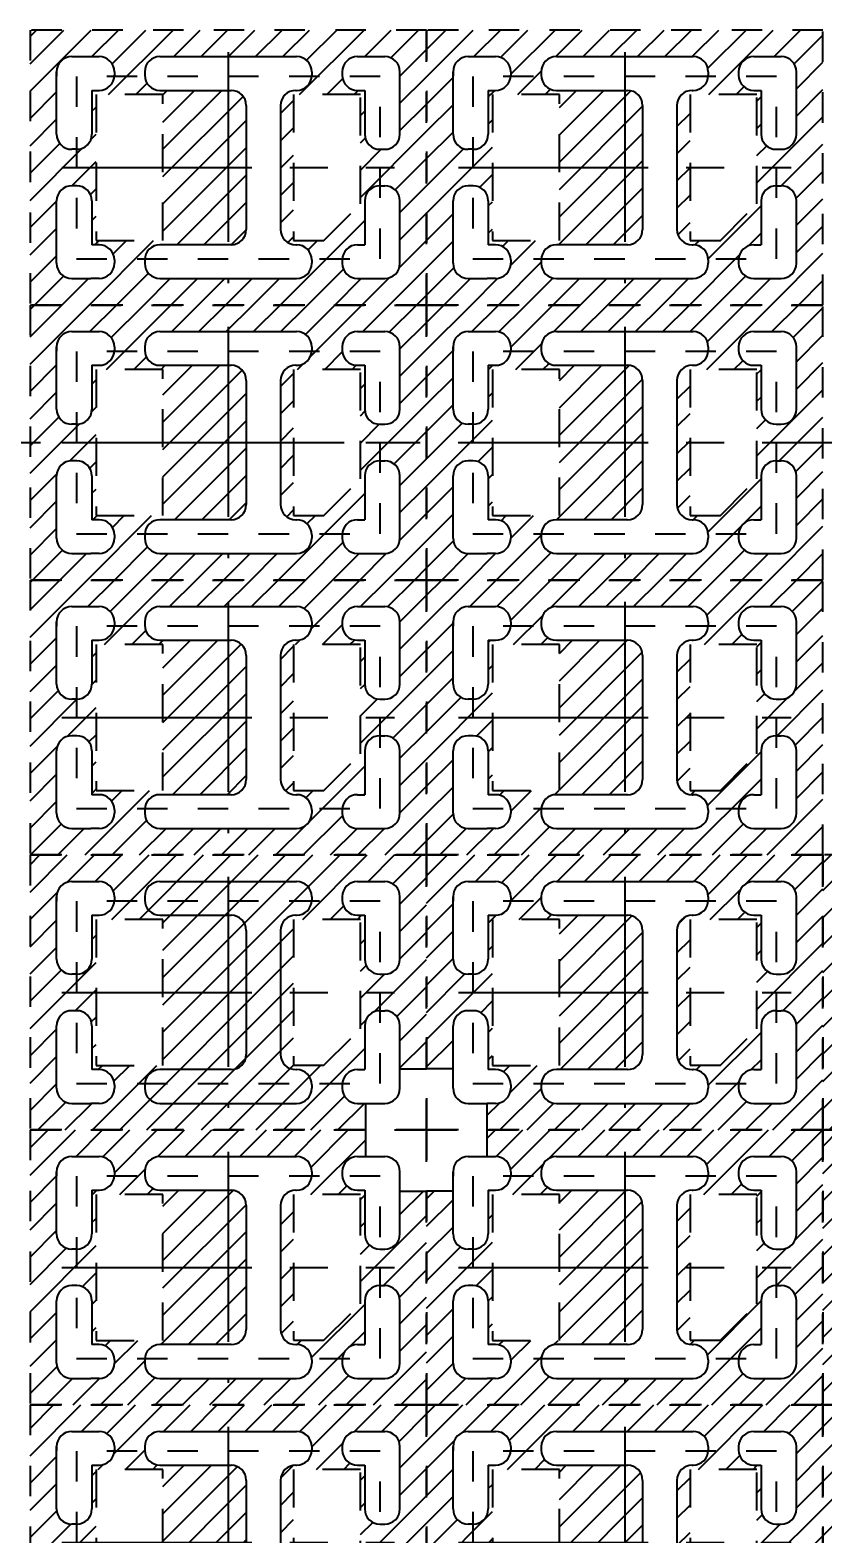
# Model space of a CAD drawing. Extents: x -1398 to -1114, y 27 to 158.
# Drawn here: x -1347.191 to -1344.581, y 94.66 to 99.609 of the extents above; entities that cross this region are included whole.
import ezdxf

# ---------------------------------------------------------------- set-up
doc = ezdxf.new("R2010")
doc.units = 0
doc.header["$LTSCALE"] = 0.5
for name, pattern in [('CENTER', [2, 1.25, -0.25, 0.25, -0.25]), ('HIDDEN', [0.375, 0.25, -0.125]), ('HIDDEN2', [0.1875, 0.125, -0.0625])]:
    doc.linetypes.add(name, pattern=pattern)
for name, color, linetype in [('B', 5, 'Continuous'), ('C', 1, 'CENTER'), ('DIM', 7, 'Continuous'), ('H', 4, 'HIDDEN'), ('hatch', 7, 'CENTER'), ('HATCH O-L', 7, 'HIDDEN2'), ('PACKAGE OL', 51, 'HIDDEN2'), ('圖', 7, 'Continuous')]:
    doc.layers.add(name, color=color, linetype=linetype)
doc.styles.get("Standard").update_dxf_attribs({"font": 'ROMANS.SHX'})
doc.dimstyles.new('DIM 1', dxfattribs={"dimtxt": 1.5, "dimasz": 1.5, "dimexe": 1.5, "dimexo": 1.5, "dimgap": 1.5, "dimtad": 0, "dimtih": 1, "dimtoh": 1, "dimdec": 4, "dimzin": 1, "dimdsep": 46, "dimtxsty": 'STANDARD', "dimcen": 1.5, "dimclrd": 256, "dimclre": 256, "dimclrt": 256, "dimadec": 0, "dimazin": 2, "dimtfac": 1, "dimtdec": 4, "dimtmove": 0, "dimatfit": 3, "dimfxl": 1, "dimarcsym": 0})

# ---------------------------------------------------------------- blocks, each defined once
blk = doc.blocks.new('*D8')
at = {"layer": 'Defpoints', "color": 0, "transparency": 16777216}
for p in [(51.7576, -773.8965), (9.0156, -811.3965), (22.5572, -811.3965)]:
    blk.add_point(p, dxfattribs=at)
at = {"layer": 'DIM', "lineweight": -2, "transparency": 16777216}
blk.add_line((21.0572, -811.3965), (9.0156, -811.3965), dxfattribs=at)
at = {"layer": 'DIM', "color": 0, "transparency": 16777216, "insert": (3.8013, -811.3965), "char_height": 1.5, "attachment_point": 5}
blk.add_mtext('37.500', dxfattribs=at)
blk = doc.blocks.new('*D13')
at = {"layer": 'Defpoints', "color": 0, "transparency": 16777216}
for p in [(51.7576, -773.8965), (8.8377, -818.8965), (17.8826, -818.8965)]:
    blk.add_point(p, dxfattribs=at)
at = {"layer": 'DIM', "lineweight": -2, "transparency": 16777216}
blk.add_line((16.3826, -818.8965), (8.8377, -818.8965), dxfattribs=at)
at = {"layer": 'DIM', "color": 0, "transparency": 16777216, "insert": (3.6234, -818.8965), "char_height": 1.5, "attachment_point": 5}
blk.add_mtext('45.000', dxfattribs=at)
blk = doc.blocks.new('*D14')
at = {"layer": 'Defpoints', "color": 0, "transparency": 16777216}
for p in [(51.7576, -773.8965), (9.1151, -825.1465), (17.8826, -825.1465)]:
    blk.add_point(p, dxfattribs=at)
at = {"layer": 'DIM', "lineweight": -2, "transparency": 16777216}
blk.add_line((16.3826, -825.1465), (9.1151, -825.1465), dxfattribs=at)
at = {"layer": 'DIM', "color": 0, "transparency": 16777216, "insert": (3.9008, -825.1465), "char_height": 1.5, "attachment_point": 5}
blk.add_mtext('51.250', dxfattribs=at)
blk = doc.blocks.new('*D15')
at = {"layer": 'Defpoints', "color": 0, "transparency": 16777216}
for p in [(51.7576, -773.8965), (8.9201, -841.1465), (17.8826, -841.1465)]:
    blk.add_point(p, dxfattribs=at)
at = {"layer": 'DIM', "lineweight": -2, "transparency": 16777216}
blk.add_line((16.3826, -841.1465), (8.9201, -841.1465), dxfattribs=at)
at = {"layer": 'DIM', "color": 0, "transparency": 16777216, "insert": (3.7416, -841.1465), "char_height": 1.5, "attachment_point": 5}
blk.add_mtext('67.250', dxfattribs=at)
blk = doc.blocks.new('*D16')
at = {"layer": 'Defpoints', "color": 0, "transparency": 16777216}
for p in [(51.7576, -773.8965), (9.1656, -848.8965), (50.7576, -848.8965)]:
    blk.add_point(p, dxfattribs=at)
at = {"layer": 'DIM', "lineweight": -2, "transparency": 16777216}
blk.add_line((49.2576, -848.8965), (9.1656, -848.8965), dxfattribs=at)
at = {"layer": 'DIM', "color": 0, "transparency": 16777216, "insert": (3.9513, -848.8965), "char_height": 1.5, "attachment_point": 5}
blk.add_mtext('75.000', dxfattribs=at)
blk = doc.blocks.new('*D30')
at = {"layer": 'Defpoints', "color": 0, "transparency": 16777216}
for p in [(51.7576, -773.8965), (18.7716, -850.3965), (8.9155, -851.7467)]:
    blk.add_point(p, dxfattribs=at)
at = {"layer": 'DIM', "lineweight": -2, "transparency": 16777216}
for p, q in [((14.9155, -850.3965), (11.9155, -851.7467)), ((17.2716, -850.3965), (14.9155, -850.3965)), ((11.9155, -851.7467), (8.9155, -851.7467))]:
    blk.add_line(p, q, dxfattribs=at)
at = {"layer": 'DIM', "transparency": 16777216, "insert": (3.7012, -851.7467), "char_height": 1.5, "attachment_point": 5}
blk.add_mtext('76.500', dxfattribs=at)
blk = doc.blocks.new('*D34')
at = {"layer": 'Defpoints', "color": 0, "transparency": 16777216}
for p in [(51.7576, -759.3997), (51.7576, -771.9917), (51.7576, -810.4917)]:
    blk.add_point(p, dxfattribs=at)
at = {"layer": 'DIM', "lineweight": -2, "transparency": 16777216}
blk.add_line((51.7576, -770.4917), (51.7576, -759.3997), dxfattribs=at)
at = {"layer": 'DIM', "transparency": 16777216, "insert": (51.7576, -754.8997), "char_height": 1.5, "attachment_point": 5, "rotation": 90}
blk.add_mtext('0.000', dxfattribs=at)
blk = doc.blocks.new('DFN1006-2L PACKAGE')
at = {"layer": 'hatch'}
h = blk.add_hatch(dxfattribs=at)
h.set_pattern_fill('ANSI31', color=256, scale=0.02)
h.set_pattern_definition([(45, (528.53349, -41.65396), (-0.0449012806, 0.0449012806), [])])
h.paths.add_polyline_path([(1.2048, 0.1016), (-0.1, 0.1016), (-0.1, -0.8032), (1.2048, -0.8032)])
h.paths.add_polyline_path([(0.0374, -0.4108), (0.0534, -0.4108, -0.414214), (0.1034, -0.4608), (0.1034, -0.6048), (0.1274, -0.6048, -0.414214), (0.1774, -0.6548), (0.1774, -0.6658, -0.414214), (0.1274, -0.7158), (0.1, -0.7158), (0.0374, -0.7158, -0.414214), (-0.0126, -0.6658), (-0.0126, -0.4608, -0.414214)], flags=16)
h.paths.add_polyline_path([(-0.0126, -0.2408), (-0.0126, -0.0358, -0.414214), (0.0374, 0.0142), (0.1274, 0.0142, -0.414214), (0.1774, -0.0358), (0.1774, -0.0468, -0.414214), (0.1274, -0.0968), (0.1034, -0.0968), (0.1034, -0.2408, -0.414214), (0.0534, -0.2908), (0.0374, -0.2908, -0.414214)], flags=16)
h.paths.add_polyline_path([(0.1174, -0.1108), (0.3374, -0.1108), (0.3374, -0.5908), (0.1174, -0.5908)], flags=16)
h.paths.add_polyline_path([(0.3274, -0.6048), (0.5614, -0.6048, 0.414214), (0.6114, -0.5548), (0.6114, -0.1468, 0.414214), (0.5614, -0.0968), (0.3274, -0.0968, -0.414214), (0.2774, -0.0468), (0.2774, -0.0358, -0.414214), (0.3274, 0.0142), (0.7774, 0.0142, -0.414214), (0.8274, -0.0358), (0.8274, -0.0468, -0.414214), (0.7774, -0.0968), (0.7744, -0.0968, 0.414214), (0.7244, -0.1468), (0.7244, -0.5548, 0.423299), (0.7759, -0.6048, -0.423025), (0.8274, -0.6548), (0.8274, -0.6658, -0.414214), (0.7774, -0.7158), (0.3274, -0.7158, -0.414214), (0.2774, -0.6658), (0.2774, -0.6548, -0.414214)], flags=16)
h.paths.add_polyline_path([(0.7674, -0.1108), (0.9874, -0.1108), (0.9874, -0.4706), (0.8674, -0.5906), (0.7674, -0.5906)], flags=16)
h.paths.add_polyline_path([(0.9774, -0.6048), (1.0014, -0.6048), (1.0014, -0.4608, -0.414214), (1.0514, -0.4108), (1.0674, -0.4108, -0.414214), (1.1174, -0.4608), (1.1174, -0.6658, -0.414214), (1.0674, -0.7158), (1.0048, -0.7158), (0.9774, -0.7158, -0.414214), (0.9274, -0.6658), (0.9274, -0.6548, -0.414214)], flags=16)
h.paths.add_polyline_path([(0.9274, -0.0468), (0.9274, -0.0358, -0.414214), (0.9774, 0.0142), (1.0674, 0.0142, -0.414214), (1.1174, -0.0358), (1.1174, -0.2408, -0.414214), (1.0674, -0.2908), (1.0514, -0.2908, -0.414214), (1.0014, -0.2408), (1.0014, -0.0968), (0.9774, -0.0968, -0.414214)], flags=16)
at = {"layer": 'B'}
for p, q in [((0.0374, 0.0142), (0.1274, 0.0142)), ((0.3274, 0.0142), (0.7774, 0.0142)), ((0.9774, 0.0142), (1.0674, 0.0142)), ((-0.0126, -0.2408), (-0.0126, -0.0358)), ((-0.0126, -0.0358), (-0.0126, -0.05)), ((0.1774, -0.0358), (0.1774, -0.0468)), ((0.2774, -0.0358), (0.2774, -0.0468)), ((0.8274, -0.0358), (0.8274, -0.0468)), ((0.9274, -0.0358), (0.9274, -0.0468)), ((1.1174, -0.2408), (1.1174, -0.0358)), ((0.1034, -0.0968), (0.1034, -0.2408)), ((0.1034, -0.0968), (0.1274, -0.0968)), ((0.3274, -0.0968), (0.5614, -0.0968)), ((0.7744, -0.0968), (0.7774, -0.0968)), ((0.9774, -0.0968), (1.0014, -0.0968)), ((1.0014, -0.0968), (1.0014, -0.2408)), ((0.6114, -0.1468), (0.6114, -0.5548)), ((0.7244, -0.1468), (0.7244, -0.5548)), ((0.0534, -0.2908), (0.0374, -0.2908)), ((0.0524, -0.2908), (0.0524, -0.2908)), ((1.0514, -0.2908), (1.0674, -0.2908)), ((1.0524, -0.2908), (1.0524, -0.2908)), ((0.0534, -0.4108), (0.0374, -0.4108)), ((0.0524, -0.4108), (0.0524, -0.4108)), ((1.0514, -0.4108), (1.0674, -0.4108)), ((1.0524, -0.4108), (1.0524, -0.4108)), ((-0.0126, -0.6658), (-0.0126, -0.4608)), ((0.1034, -0.4608), (0.1034, -0.6048)), ((1.0014, -0.4608), (1.0014, -0.6048)), ((1.1174, -0.6658), (1.1174, -0.4608)), ((0.1274, -0.6048), (0.1034, -0.6048)), ((0.5614, -0.6048), (0.3274, -0.6048)), ((0.7744, -0.6048), (0.7774, -0.6048)), ((0.9774, -0.6048), (1.0014, -0.6048)), ((0.1774, -0.6548), (0.1774, -0.6658)), ((0.2774, -0.6548), (0.2774, -0.6658)), ((0.8274, -0.6548), (0.8274, -0.6658)), ((0.9274, -0.6548), (0.9274, -0.6658)), ((0.0374, -0.7158), (0.1, -0.7158)), ((0.1274, -0.7158), (0.1, -0.7158)), ((0.3274, -0.7158), (0.7774, -0.7158)), ((0.9774, -0.7158), (1.0048, -0.7158)), ((1.0048, -0.7158), (1.0674, -0.7158))]:
    blk.add_line(p, q, dxfattribs=at)
for centre, start, end in [((0.0374, -0.0358), 90, 180), ((0.1274, -0.0358), 0, 90), ((0.3274, -0.0358), 90, 180), ((0.7774, -0.0358), 0, 90), ((0.9774, -0.0358), 90, 180), ((1.0674, -0.0358), 0, 90), ((0.1274, -0.0468), 270, 0), ((0.3274, -0.0468), 180, 270), ((0.7774, -0.0468), 270, 0), ((0.9774, -0.0468), 180, 270), ((0.5614, -0.1468), 0, 90), ((0.7744, -0.1468), 90, 180), ((0.0374, -0.2408), 180, 270), ((0.0534, -0.2408), 270, 0), ((1.0514, -0.2408), 180, 270), ((1.0674, -0.2408), 270, 0), ((0.0374, -0.4608), 90, 180), ((0.0534, -0.4608), 0, 90), ((1.0514, -0.4608), 90, 180), ((1.0674, -0.4608), 0, 90), ((0.5614, -0.5548), 270, 0), ((0.7744, -0.5548), 180, 270), ((0.1274, -0.6548), 0, 90), ((0.3274, -0.6548), 90, 180), ((0.7774, -0.6548), 0, 90), ((0.9774, -0.6548), 90, 180), ((0.0374, -0.6658), 180, 270), ((0.1274, -0.6658), 270, 0), ((0.3274, -0.6658), 180, 270), ((0.7774, -0.6658), 270, 0), ((0.9774, -0.6658), 180, 270), ((1.0674, -0.6658), 270, 0)]:
    blk.add_arc(centre, 0.05, start, end, dxfattribs=at)
at = {"layer": 'C'}
for p, q in [((0.5524, 0.0294), (0.5524, -0.731)), ((0.0048, -0.3508), (1.1, -0.3508))]:
    blk.add_line(p, q, dxfattribs=at)
at = {"layer": 'H'}
for points in [[(0.3374, -0.5908), (0.3374, -0.1108), (0.1174, -0.1108), (0.1174, -0.5908)], [(0.8674, -0.5906), (0.9874, -0.4706), (0.9874, -0.1108), (0.7674, -0.1108), (0.7674, -0.5906)]]:
    blk.add_lwpolyline(points, close=True, dxfattribs=at)
at = {"layer": 'HATCH O-L'}
blk.add_lwpolyline([(-0.1, 0.1016), (-0.1, -0.8032), (1.2048, -0.8032), (1.2048, 0.1016), (-0.1, 0.1016)], dxfattribs=at)
at = {"layer": 'PACKAGE OL'}
blk.add_lwpolyline([(1.0524, -0.6508), (1.0524, -0.0508), (0.0524, -0.0508), (0.0524, -0.6508)], close=True, dxfattribs=at)
blk = doc.blocks.new('LOWER LEFT CROSS')
at = {"layer": 'hatch'}
h = blk.add_hatch(dxfattribs=at)
h.set_pattern_fill('ANSI31', color=256, scale=0.02)
h.set_pattern_definition([(45, (581.53627, -39.15142), (-0.0449012806, 0.0449012806), [])])
h.paths.add_polyline_path([(-0.215, -0.24), (-0.435, -0.24), (-0.435, 0.24), (-0.215, 0.24)], flags=16)
h.paths.add_polyline_path([(0.215, 0.24), (0.435, 0.24), (0.435, -0.1197), (0.315, -0.2397), (0.215, -0.2397)], flags=16)
h.paths.add_polyline_path([(-0.425, 0.254), (-0.449, 0.254), (-0.449, 0.11, -0.414214), (-0.499, 0.06), (-0.515, 0.06, -0.414214), (-0.565, 0.11), (-0.565, 0.315, -0.414214), (-0.515, 0.365), (-0.425, 0.365, -0.414214), (-0.375, 0.315), (-0.375, 0.304, -0.414214)], flags=16)
h.paths.add_polyline_path([(-0.449, -0.11), (-0.449, -0.254), (-0.425, -0.254, -0.414214), (-0.375, -0.304), (-0.375, -0.315, -0.414214), (-0.425, -0.365), (-0.4524, -0.365), (-0.515, -0.365, -0.414214), (-0.565, -0.315), (-0.565, -0.11, -0.414214), (-0.515, -0.06), (-0.499, -0.06, -0.414214)], flags=16)
h.paths.add_polyline_path([(0.375, 0.304), (0.375, 0.315, -0.414214), (0.425, 0.365), (0.515, 0.365, -0.414214), (0.565, 0.315), (0.565, 0.11, -0.414214), (0.515, 0.06), (0.499, 0.06, -0.414214), (0.449, 0.11), (0.449, 0.254), (0.425, 0.254, -0.414214)], flags=16)
h.paths.add_polyline_path([(0.499, -0.06), (0.515, -0.06, -0.414214), (0.565, -0.11), (0.565, -0.315, -0.414214), (0.515, -0.365), (0.4524, -0.365), (0.425, -0.365, -0.414214), (0.375, -0.315), (0.375, -0.304, -0.414214), (0.425, -0.254), (0.449, -0.254), (0.449, -0.11, -0.414214)], flags=16)
h.paths.add_polyline_path([(-0.6524, 0.4524), (-0.6524, -0.4524), (0.4524, -0.4524), (0.4524, -0.365), (0.515, -0.365, 0.414214), (0.565, -0.315), (0.565, -0.2508), (0.6524, -0.2508), (0.6524, 0.4524)])
at = {"layer": 'B'}
for p, q in [((-0.515, 0.365), (-0.425, 0.365)), ((-0.225, 0.365), (0.225, 0.365)), ((0.425, 0.365), (0.515, 0.365)), ((-0.565, 0.11), (-0.565, 0.315)), ((-0.565, 0.315), (-0.565, 0.3008)), ((-0.375, 0.315), (-0.375, 0.304)), ((-0.275, 0.315), (-0.275, 0.304)), ((0.275, 0.315), (0.275, 0.304)), ((0.375, 0.315), (0.375, 0.304)), ((0.565, 0.11), (0.565, 0.315)), ((-0.449, 0.254), (-0.449, 0.11)), ((-0.449, 0.254), (-0.425, 0.254)), ((-0.225, 0.254), (0.009, 0.254)), ((0.222, 0.254), (0.225, 0.254)), ((0.425, 0.254), (0.449, 0.254)), ((0.449, 0.254), (0.449, 0.11)), ((0.059, 0.204), (0.059, -0.204)), ((0.172, 0.204), (0.172, -0.204)), ((-0.499, 0.06), (-0.515, 0.06)), ((-0.5, 0.06), (-0.5, 0.06)), ((0.499, 0.06), (0.515, 0.06)), ((0.5, 0.06), (0.5, 0.06)), ((-0.499, -0.06), (-0.515, -0.06)), ((-0.5, -0.06), (-0.5, -0.06)), ((0.499, -0.06), (0.515, -0.06)), ((0.5, -0.06), (0.5, -0.06)), ((-0.565, -0.315), (-0.565, -0.11)), ((-0.449, -0.11), (-0.449, -0.254)), ((0.449, -0.11), (0.449, -0.254)), ((0.565, -0.315), (0.565, -0.11)), ((-0.425, -0.254), (-0.449, -0.254)), ((0.009, -0.254), (-0.225, -0.254)), ((0.222, -0.254), (0.225, -0.254)), ((0.425, -0.254), (0.449, -0.254)), ((-0.375, -0.304), (-0.375, -0.315)), ((-0.275, -0.304), (-0.275, -0.315)), ((0.275, -0.304), (0.275, -0.315)), ((0.375, -0.304), (0.375, -0.315)), ((-0.515, -0.365), (-0.4524, -0.365)), ((-0.425, -0.365), (-0.4524, -0.365)), ((-0.225, -0.365), (0.225, -0.365)), ((0.425, -0.365), (0.4524, -0.365)), ((0.4524, -0.365), (0.515, -0.365))]:
    blk.add_line(p, q, dxfattribs=at)
for centre, start, end in [((-0.515, 0.315), 90, 180), ((-0.425, 0.315), 0, 90), ((-0.225, 0.315), 90, 180), ((0.225, 0.315), 0, 90), ((0.425, 0.315), 90, 180), ((0.515, 0.315), 0, 90), ((-0.425, 0.304), 270, 0), ((-0.225, 0.304), 180, 270), ((0.225, 0.304), 270, 0), ((0.425, 0.304), 180, 270), ((0.009, 0.204), 0, 90), ((0.222, 0.204), 90, 180), ((-0.515, 0.11), 180, 270), ((-0.499, 0.11), 270, 0), ((0.499, 0.11), 180, 270), ((0.515, 0.11), 270, 0), ((-0.515, -0.11), 90, 180), ((-0.499, -0.11), 0, 90), ((0.499, -0.11), 90, 180), ((0.515, -0.11), 0, 90), ((0.009, -0.204), 270, 0), ((0.222, -0.204), 180, 270), ((-0.425, -0.304), 0, 90), ((-0.225, -0.304), 90, 180), ((0.225, -0.304), 0, 90), ((0.425, -0.304), 90, 180), ((-0.515, -0.315), 180, 270), ((-0.425, -0.315), 270, 0), ((-0.225, -0.315), 180, 270), ((0.225, -0.315), 270, 0), ((0.425, -0.315), 180, 270), ((0.515, -0.315), 270, 0)]:
    blk.add_arc(centre, 0.05, start, end, dxfattribs=at)
at = {"layer": 'C'}
for p, q in [((0, 0.3802), (0, -0.3802)), ((-0.5476, 0), (0.5476, 0))]:
    blk.add_line(p, q, dxfattribs=at)
at = {"layer": 'H', "color": 6}
for p, q in [((0.565, -0.2508), (0.6524, -0.2508)), ((0.4524, -0.4524), (0.4524, -0.365))]:
    blk.add_line(p, q, dxfattribs=at)
at = {"layer": 'H'}
for points in [[(-0.215, -0.24), (-0.215, 0.24), (-0.435, 0.24), (-0.435, -0.24)], [(0.315, -0.2397), (0.435, -0.1197), (0.435, 0.24), (0.215, 0.24), (0.215, -0.2397)]]:
    blk.add_lwpolyline(points, close=True, dxfattribs=at)
at = {"layer": 'HATCH O-L'}
blk.add_lwpolyline([(-0.6524, 0.4524), (-0.6524, -0.4524), (0.6524, -0.4524), (0.6524, 0.4524), (-0.6524, 0.4524)], dxfattribs=at)
at = {"layer": 'PACKAGE OL'}
blk.add_lwpolyline([(0.5, -0.3), (0.5, 0.3), (-0.5, 0.3), (-0.5, -0.3)], close=True, dxfattribs=at)
blk = doc.blocks.new('LOWER CROSS REF')
at = {"layer": 'hatch'}
h = blk.add_hatch(dxfattribs=at)
h.set_pattern_fill('ANSI31', color=256, scale=0.02)
h.set_pattern_definition([(45, (581.53627, -39.14559), (-0.0449012806, 0.0449012806), [])])
h.paths.add_polyline_path([(0.6524, -0.4524), (0.6524, 0.4524), (-0.6524, 0.4524), (-0.6524, -0.2508), (-0.565, -0.2508), (-0.565, -0.11, -0.414214), (-0.515, -0.06), (-0.499, -0.06, -0.414214), (-0.449, -0.11), (-0.449, -0.254), (-0.425, -0.254, -0.414214), (-0.375, -0.304), (-0.375, -0.315, -0.414214), (-0.425, -0.365), (-0.4524, -0.365), (-0.4524, -0.4524)])
h.paths.add_polyline_path([(-0.275, -0.315), (-0.275, -0.304, -0.414214), (-0.225, -0.254), (0.009, -0.254, 0.414214), (0.059, -0.204), (0.059, 0.204, 0.414214), (0.009, 0.254), (-0.225, 0.254, -0.414214), (-0.275, 0.304), (-0.275, 0.315, -0.414214), (-0.225, 0.365), (0.225, 0.365, -0.414214), (0.275, 0.315), (0.275, 0.304, -0.414214), (0.225, 0.254), (0.222, 0.254, 0.414214), (0.172, 0.204), (0.172, -0.204, 0.414214), (0.222, -0.254), (0.225, -0.254, -0.414214), (0.275, -0.304), (0.275, -0.315, -0.414214), (0.225, -0.365), (-0.225, -0.365, -0.414214)], flags=16)
h.paths.add_polyline_path([(-0.435, -0.24), (-0.435, 0.24), (-0.215, 0.24), (-0.215, -0.24)], flags=16)
h.paths.add_polyline_path([(-0.499, 0.06), (-0.515, 0.06, -0.414214), (-0.565, 0.11), (-0.565, 0.315, -0.414214), (-0.515, 0.365), (-0.425, 0.365, -0.414214), (-0.375, 0.315), (-0.375, 0.304, -0.414214), (-0.425, 0.254), (-0.449, 0.254), (-0.449, 0.11, -0.414214)], flags=16)
h.paths.add_polyline_path([(0.215, -0.2397), (0.215, 0.24), (0.435, 0.24), (0.435, -0.1197), (0.315, -0.2397)], flags=16)
h.paths.add_polyline_path([(0.375, -0.315), (0.375, -0.304, -0.414214), (0.425, -0.254), (0.449, -0.254), (0.449, -0.11, -0.414214), (0.499, -0.06), (0.515, -0.06, -0.414214), (0.565, -0.11), (0.565, -0.315, -0.414214), (0.515, -0.365), (0.4524, -0.365), (0.425, -0.365, -0.414214)], flags=16)
h.paths.add_polyline_path([(0.449, 0.11), (0.449, 0.254), (0.425, 0.254, -0.414214), (0.375, 0.304), (0.375, 0.315, -0.414214), (0.425, 0.365), (0.515, 0.365, -0.414214), (0.565, 0.315), (0.565, 0.11, -0.414214), (0.515, 0.06), (0.499, 0.06, -0.414214)], flags=16)
at = {"layer": 'B'}
for p, q in [((-0.515, 0.365), (-0.425, 0.365)), ((-0.225, 0.365), (0.225, 0.365)), ((0.425, 0.365), (0.515, 0.365)), ((-0.565, 0.11), (-0.565, 0.315)), ((-0.565, 0.315), (-0.565, 0.3008)), ((-0.375, 0.315), (-0.375, 0.304)), ((-0.275, 0.315), (-0.275, 0.304)), ((0.275, 0.315), (0.275, 0.304)), ((0.375, 0.315), (0.375, 0.304)), ((0.565, 0.11), (0.565, 0.315)), ((-0.449, 0.254), (-0.449, 0.11)), ((-0.449, 0.254), (-0.425, 0.254)), ((-0.225, 0.254), (0.009, 0.254)), ((0.222, 0.254), (0.225, 0.254)), ((0.425, 0.254), (0.449, 0.254)), ((0.449, 0.254), (0.449, 0.11)), ((0.059, 0.204), (0.059, -0.204)), ((0.172, 0.204), (0.172, -0.204)), ((-0.499, 0.06), (-0.515, 0.06)), ((-0.5, 0.06), (-0.5, 0.06)), ((0.499, 0.06), (0.515, 0.06)), ((0.5, 0.06), (0.5, 0.06)), ((-0.499, -0.06), (-0.515, -0.06)), ((-0.5, -0.06), (-0.5, -0.06)), ((0.499, -0.06), (0.515, -0.06)), ((0.5, -0.06), (0.5, -0.06)), ((-0.565, -0.315), (-0.565, -0.11)), ((-0.449, -0.11), (-0.449, -0.254)), ((0.449, -0.11), (0.449, -0.254)), ((0.565, -0.315), (0.565, -0.11)), ((-0.425, -0.254), (-0.449, -0.254)), ((0.009, -0.254), (-0.225, -0.254)), ((0.222, -0.254), (0.225, -0.254)), ((0.425, -0.254), (0.449, -0.254)), ((-0.375, -0.304), (-0.375, -0.315)), ((-0.275, -0.304), (-0.275, -0.315)), ((0.275, -0.304), (0.275, -0.315)), ((0.375, -0.304), (0.375, -0.315)), ((-0.515, -0.365), (-0.4524, -0.365)), ((-0.425, -0.365), (-0.4524, -0.365)), ((-0.225, -0.365), (0.225, -0.365)), ((0.425, -0.365), (0.4524, -0.365)), ((0.4524, -0.365), (0.515, -0.365))]:
    blk.add_line(p, q, dxfattribs=at)
for centre, start, end in [((-0.515, 0.315), 90, 180), ((-0.425, 0.315), 0, 90), ((-0.225, 0.315), 90, 180), ((0.225, 0.315), 0, 90), ((0.425, 0.315), 90, 180), ((0.515, 0.315), 0, 90), ((-0.425, 0.304), 270, 0), ((-0.225, 0.304), 180, 270), ((0.225, 0.304), 270, 0), ((0.425, 0.304), 180, 270), ((0.009, 0.204), 0, 90), ((0.222, 0.204), 90, 180), ((-0.515, 0.11), 180, 270), ((-0.499, 0.11), 270, 0), ((0.499, 0.11), 180, 270), ((0.515, 0.11), 270, 0), ((-0.515, -0.11), 90, 180), ((-0.499, -0.11), 0, 90), ((0.499, -0.11), 90, 180), ((0.515, -0.11), 0, 90), ((0.009, -0.204), 270, 0), ((0.222, -0.204), 180, 270), ((-0.425, -0.304), 0, 90), ((-0.225, -0.304), 90, 180), ((0.225, -0.304), 0, 90), ((0.425, -0.304), 90, 180), ((-0.515, -0.315), 180, 270), ((-0.425, -0.315), 270, 0), ((-0.225, -0.315), 180, 270), ((0.225, -0.315), 270, 0), ((0.425, -0.315), 180, 270), ((0.515, -0.315), 270, 0)]:
    blk.add_arc(centre, 0.05, start, end, dxfattribs=at)
at = {"layer": 'C'}
for p, q in [((0, 0.3802), (0, -0.3802)), ((-0.5476, 0), (0.5476, 0))]:
    blk.add_line(p, q, dxfattribs=at)
at = {"layer": 'H', "color": 6}
for p, q in [((-0.565, -0.2508), (-0.6524, -0.2508)), ((-0.4524, -0.4524), (-0.4524, -0.365))]:
    blk.add_line(p, q, dxfattribs=at)
at = {"layer": 'H'}
for points in [[(-0.215, -0.24), (-0.215, 0.24), (-0.435, 0.24), (-0.435, -0.24)], [(0.315, -0.2397), (0.435, -0.1197), (0.435, 0.24), (0.215, 0.24), (0.215, -0.2397)]]:
    blk.add_lwpolyline(points, close=True, dxfattribs=at)
at = {"layer": 'HATCH O-L'}
blk.add_lwpolyline([(-0.6524, 0.4524), (-0.6524, -0.4524), (0.6524, -0.4524), (0.6524, 0.4524), (-0.6524, 0.4524)], dxfattribs=at)
at = {"layer": 'PACKAGE OL'}
blk.add_lwpolyline([(0.5, -0.3), (0.5, 0.3), (-0.5, 0.3), (-0.5, -0.3)], close=True, dxfattribs=at)
blk = doc.blocks.new('UPPER RIGHT CROSS')
at = {"layer": 'hatch'}
h = blk.add_hatch(dxfattribs=at)
h.set_pattern_fill('ANSI31', color=256, scale=0.02)
h.set_pattern_definition([(45, (579.97371, -40.20884), (-0.0449012806, 0.0449012806), [])])
h.paths.add_polyline_path([(-0.6524, 0.4524), (-0.6524, -0.4524), (0.6524, -0.4524), (0.6524, 0.2508), (0.565, 0.2508), (0.565, 0.11, -0.414214), (0.515, 0.06), (0.499, 0.06, -0.414214), (0.449, 0.11), (0.449, 0.254), (0.425, 0.254, -0.414214), (0.375, 0.304), (0.375, 0.315, -0.414214), (0.425, 0.365), (0.4524, 0.365), (0.4524, 0.4524)])
h.paths.add_polyline_path([(-0.375, 0.315), (-0.375, 0.304, -0.414214), (-0.425, 0.254), (-0.449, 0.254), (-0.449, 0.11, -0.414214), (-0.499, 0.06), (-0.515, 0.06, -0.414214), (-0.565, 0.11), (-0.565, 0.315, -0.414214), (-0.515, 0.365), (-0.425, 0.365, -0.414214)], flags=16)
h.paths.add_polyline_path([(-0.225, 0.365), (0.225, 0.365, -0.414214), (0.275, 0.315), (0.275, 0.304, -0.414214), (0.225, 0.254), (0.222, 0.254, 0.414214), (0.172, 0.204), (0.172, -0.204, 0.423299), (0.2235, -0.254, -0.423025), (0.275, -0.304), (0.275, -0.315, -0.414214), (0.225, -0.365), (-0.225, -0.365, -0.414214), (-0.275, -0.315), (-0.275, -0.304, -0.414214), (-0.225, -0.254), (0.009, -0.254, 0.414214), (0.059, -0.204), (0.059, 0.204, 0.414214), (0.009, 0.254), (-0.225, 0.254, -0.414214), (-0.275, 0.304), (-0.275, 0.315, -0.414214)], flags=16)
h.paths.add_polyline_path([(-0.215, 0.24), (-0.215, -0.24), (-0.435, -0.24), (-0.435, 0.24)], flags=16)
h.paths.add_polyline_path([(-0.449, -0.11), (-0.449, -0.254), (-0.425, -0.254, -0.414214), (-0.375, -0.304), (-0.375, -0.315, -0.414214), (-0.425, -0.365), (-0.4524, -0.365), (-0.515, -0.365, -0.414214), (-0.565, -0.315), (-0.565, -0.11, -0.414214), (-0.515, -0.06), (-0.499, -0.06, -0.414214)], flags=16)
h.paths.add_polyline_path([(0.215, 0.24), (0.435, 0.24), (0.435, -0.1197), (0.315, -0.2397), (0.215, -0.2397)], flags=16)
h.paths.add_polyline_path([(0.499, -0.06), (0.515, -0.06, -0.414214), (0.565, -0.11), (0.565, -0.315, -0.414214), (0.515, -0.365), (0.4524, -0.365), (0.425, -0.365, -0.414214), (0.375, -0.315), (0.375, -0.304, -0.414214), (0.425, -0.254), (0.449, -0.254), (0.449, -0.11, -0.414214)], flags=16)
at = {"layer": 'B'}
for p, q in [((-0.515, 0.365), (-0.425, 0.365)), ((-0.225, 0.365), (0.225, 0.365)), ((0.425, 0.365), (0.515, 0.365)), ((-0.565, 0.11), (-0.565, 0.315)), ((-0.565, 0.315), (-0.565, 0.3008)), ((-0.375, 0.315), (-0.375, 0.304)), ((-0.275, 0.315), (-0.275, 0.304)), ((0.275, 0.315), (0.275, 0.304)), ((0.375, 0.315), (0.375, 0.304)), ((0.565, 0.11), (0.565, 0.315)), ((-0.449, 0.254), (-0.449, 0.11)), ((-0.449, 0.254), (-0.425, 0.254)), ((-0.225, 0.254), (0.009, 0.254)), ((0.222, 0.254), (0.225, 0.254)), ((0.425, 0.254), (0.449, 0.254)), ((0.449, 0.254), (0.449, 0.11)), ((0.059, 0.204), (0.059, -0.204)), ((0.172, 0.204), (0.172, -0.204)), ((-0.499, 0.06), (-0.515, 0.06)), ((-0.5, 0.06), (-0.5, 0.06)), ((0.499, 0.06), (0.515, 0.06)), ((0.5, 0.06), (0.5, 0.06)), ((-0.499, -0.06), (-0.515, -0.06)), ((-0.5, -0.06), (-0.5, -0.06)), ((0.499, -0.06), (0.515, -0.06)), ((0.5, -0.06), (0.5, -0.06)), ((-0.565, -0.315), (-0.565, -0.11)), ((-0.449, -0.11), (-0.449, -0.254)), ((0.449, -0.11), (0.449, -0.254)), ((0.565, -0.315), (0.565, -0.11)), ((-0.425, -0.254), (-0.449, -0.254)), ((0.009, -0.254), (-0.225, -0.254)), ((0.222, -0.254), (0.225, -0.254)), ((0.425, -0.254), (0.449, -0.254)), ((-0.375, -0.304), (-0.375, -0.315)), ((-0.275, -0.304), (-0.275, -0.315)), ((0.275, -0.304), (0.275, -0.315)), ((0.375, -0.304), (0.375, -0.315)), ((-0.515, -0.365), (-0.4524, -0.365)), ((-0.425, -0.365), (-0.4524, -0.365)), ((-0.225, -0.365), (0.225, -0.365)), ((0.425, -0.365), (0.4524, -0.365)), ((0.4524, -0.365), (0.515, -0.365))]:
    blk.add_line(p, q, dxfattribs=at)
for centre, start, end in [((-0.515, 0.315), 90, 180), ((-0.425, 0.315), 0, 90), ((-0.225, 0.315), 90, 180), ((0.225, 0.315), 0, 90), ((0.425, 0.315), 90, 180), ((0.515, 0.315), 0, 90), ((-0.425, 0.304), 270, 0), ((-0.225, 0.304), 180, 270), ((0.225, 0.304), 270, 0), ((0.425, 0.304), 180, 270), ((0.009, 0.204), 0, 90), ((0.222, 0.204), 90, 180), ((-0.515, 0.11), 180, 270), ((-0.499, 0.11), 270, 0), ((0.499, 0.11), 180, 270), ((0.515, 0.11), 270, 0), ((-0.515, -0.11), 90, 180), ((-0.499, -0.11), 0, 90), ((0.499, -0.11), 90, 180), ((0.515, -0.11), 0, 90), ((0.009, -0.204), 270, 0), ((0.222, -0.204), 180, 270), ((-0.425, -0.304), 0, 90), ((-0.225, -0.304), 90, 180), ((0.225, -0.304), 0, 90), ((0.425, -0.304), 90, 180), ((-0.515, -0.315), 180, 270), ((-0.425, -0.315), 270, 0), ((-0.225, -0.315), 180, 270), ((0.225, -0.315), 270, 0), ((0.425, -0.315), 180, 270), ((0.515, -0.315), 270, 0)]:
    blk.add_arc(centre, 0.05, start, end, dxfattribs=at)
at = {"layer": 'C'}
for p, q in [((0, 0.3802), (0, -0.3802)), ((-0.5476, 0), (0.5476, 0))]:
    blk.add_line(p, q, dxfattribs=at)
at = {"layer": 'H', "color": 6}
for p, q in [((0.4524, 0.365), (0.4524, 0.4524)), ((0.565, 0.2508), (0.6524, 0.2508))]:
    blk.add_line(p, q, dxfattribs=at)
at = {"layer": 'H'}
for points in [[(-0.215, -0.24), (-0.215, 0.24), (-0.435, 0.24), (-0.435, -0.24)], [(0.315, -0.2397), (0.435, -0.1197), (0.435, 0.24), (0.215, 0.24), (0.215, -0.2397)]]:
    blk.add_lwpolyline(points, close=True, dxfattribs=at)
at = {"layer": 'HATCH O-L'}
blk.add_lwpolyline([(-0.6524, 0.4524), (-0.6524, -0.4524), (0.6524, -0.4524), (0.6524, 0.4524), (-0.6524, 0.4524)], dxfattribs=at)
at = {"layer": 'PACKAGE OL'}
blk.add_lwpolyline([(0.5, -0.3), (0.5, 0.3), (-0.5, 0.3), (-0.5, -0.3)], close=True, dxfattribs=at)
blk = doc.blocks.new('UPPER LEFT CROSS')
at = {"layer": 'hatch'}
h = blk.add_hatch(dxfattribs=at)
h.set_pattern_fill('ANSI31', color=256, scale=0.02)
h.set_pattern_definition([(45, (581.53627, -40.20884), (-0.0449012806, 0.0449012806), [])])
h.paths.add_polyline_path([(-0.4524, 0.4524), (-0.4524, 0.365), (-0.425, 0.365, -0.414214), (-0.375, 0.315), (-0.375, 0.304, -0.414214), (-0.425, 0.254), (-0.449, 0.254), (-0.449, 0.11, -0.414214), (-0.499, 0.06), (-0.515, 0.06, -0.414214), (-0.565, 0.11), (-0.565, 0.2508), (-0.6524, 0.2508), (-0.6524, -0.4524), (0.6524, -0.4524), (0.6524, 0.4524)])
h.paths.add_polyline_path([(-0.225, 0.365), (0.225, 0.365, -0.414214), (0.275, 0.315), (0.275, 0.304, -0.414214), (0.225, 0.254), (0.222, 0.254, 0.414214), (0.172, 0.204), (0.172, -0.204, 0.423299), (0.2235, -0.254, -0.423025), (0.275, -0.304), (0.275, -0.315, -0.414214), (0.225, -0.365), (-0.225, -0.365, -0.414214), (-0.275, -0.315), (-0.275, -0.304, -0.414214), (-0.225, -0.254), (0.009, -0.254, 0.414214), (0.059, -0.204), (0.059, 0.204, 0.414214), (0.009, 0.254), (-0.225, 0.254, -0.414214), (-0.275, 0.304), (-0.275, 0.315, -0.414214)], flags=16)
h.paths.add_polyline_path([(-0.215, 0.24), (-0.215, -0.24), (-0.435, -0.24), (-0.435, 0.24)], flags=16)
h.paths.add_polyline_path([(-0.449, -0.11), (-0.449, -0.254), (-0.425, -0.254, -0.414214), (-0.375, -0.304), (-0.375, -0.315, -0.414214), (-0.425, -0.365), (-0.4524, -0.365), (-0.515, -0.365, -0.414214), (-0.565, -0.315), (-0.565, -0.11, -0.414214), (-0.515, -0.06), (-0.499, -0.06, -0.414214)], flags=16)
h.paths.add_polyline_path([(0.215, 0.24), (0.435, 0.24), (0.435, -0.1197), (0.315, -0.2397), (0.215, -0.2397)], flags=16)
h.paths.add_polyline_path([(0.425, 0.365), (0.515, 0.365, -0.414214), (0.565, 0.315), (0.565, 0.11, -0.414214), (0.515, 0.06), (0.499, 0.06, -0.414214), (0.449, 0.11), (0.449, 0.254), (0.425, 0.254, -0.414214), (0.375, 0.304), (0.375, 0.315, -0.414214)], flags=16)
h.paths.add_polyline_path([(0.499, -0.06), (0.515, -0.06, -0.414214), (0.565, -0.11), (0.565, -0.315, -0.414214), (0.515, -0.365), (0.4524, -0.365), (0.425, -0.365, -0.414214), (0.375, -0.315), (0.375, -0.304, -0.414214), (0.425, -0.254), (0.449, -0.254), (0.449, -0.11, -0.414214)], flags=16)
at = {"layer": 'B'}
for p, q in [((-0.515, 0.365), (-0.425, 0.365)), ((-0.225, 0.365), (0.225, 0.365)), ((0.425, 0.365), (0.515, 0.365)), ((-0.565, 0.11), (-0.565, 0.315)), ((-0.565, 0.315), (-0.565, 0.3008)), ((-0.375, 0.315), (-0.375, 0.304)), ((-0.275, 0.315), (-0.275, 0.304)), ((0.275, 0.315), (0.275, 0.304)), ((0.375, 0.315), (0.375, 0.304)), ((0.565, 0.11), (0.565, 0.315)), ((-0.449, 0.254), (-0.449, 0.11)), ((-0.449, 0.254), (-0.425, 0.254)), ((-0.225, 0.254), (0.009, 0.254)), ((0.222, 0.254), (0.225, 0.254)), ((0.425, 0.254), (0.449, 0.254)), ((0.449, 0.254), (0.449, 0.11)), ((0.059, 0.204), (0.059, -0.204)), ((0.172, 0.204), (0.172, -0.204)), ((-0.499, 0.06), (-0.515, 0.06)), ((-0.5, 0.06), (-0.5, 0.06)), ((0.499, 0.06), (0.515, 0.06)), ((0.5, 0.06), (0.5, 0.06)), ((-0.499, -0.06), (-0.515, -0.06)), ((-0.5, -0.06), (-0.5, -0.06)), ((0.499, -0.06), (0.515, -0.06)), ((0.5, -0.06), (0.5, -0.06)), ((-0.565, -0.315), (-0.565, -0.11)), ((-0.449, -0.11), (-0.449, -0.254)), ((0.449, -0.11), (0.449, -0.254)), ((0.565, -0.315), (0.565, -0.11)), ((-0.425, -0.254), (-0.449, -0.254)), ((0.009, -0.254), (-0.225, -0.254)), ((0.222, -0.254), (0.225, -0.254)), ((0.425, -0.254), (0.449, -0.254)), ((-0.375, -0.304), (-0.375, -0.315)), ((-0.275, -0.304), (-0.275, -0.315)), ((0.275, -0.304), (0.275, -0.315)), ((0.375, -0.304), (0.375, -0.315)), ((-0.515, -0.365), (-0.4524, -0.365)), ((-0.425, -0.365), (-0.4524, -0.365)), ((-0.225, -0.365), (0.225, -0.365)), ((0.425, -0.365), (0.4524, -0.365)), ((0.4524, -0.365), (0.515, -0.365))]:
    blk.add_line(p, q, dxfattribs=at)
for centre, start, end in [((-0.515, 0.315), 90, 180), ((-0.425, 0.315), 0, 90), ((-0.225, 0.315), 90, 180), ((0.225, 0.315), 0, 90), ((0.425, 0.315), 90, 180), ((0.515, 0.315), 0, 90), ((-0.425, 0.304), 270, 0), ((-0.225, 0.304), 180, 270), ((0.225, 0.304), 270, 0), ((0.425, 0.304), 180, 270), ((0.009, 0.204), 0, 90), ((0.222, 0.204), 90, 180), ((-0.515, 0.11), 180, 270), ((-0.499, 0.11), 270, 0), ((0.499, 0.11), 180, 270), ((0.515, 0.11), 270, 0), ((-0.515, -0.11), 90, 180), ((-0.499, -0.11), 0, 90), ((0.499, -0.11), 90, 180), ((0.515, -0.11), 0, 90), ((0.009, -0.204), 270, 0), ((0.222, -0.204), 180, 270), ((-0.425, -0.304), 0, 90), ((-0.225, -0.304), 90, 180), ((0.225, -0.304), 0, 90), ((0.425, -0.304), 90, 180), ((-0.515, -0.315), 180, 270), ((-0.425, -0.315), 270, 0), ((-0.225, -0.315), 180, 270), ((0.225, -0.315), 270, 0), ((0.425, -0.315), 180, 270), ((0.515, -0.315), 270, 0)]:
    blk.add_arc(centre, 0.05, start, end, dxfattribs=at)
at = {"layer": 'C'}
for p, q in [((0, 0.3802), (0, -0.3802)), ((-0.5476, 0), (0.5476, 0))]:
    blk.add_line(p, q, dxfattribs=at)
at = {"layer": 'H', "color": 6}
for p, q in [((-0.4524, 0.365), (-0.4524, 0.4524)), ((-0.565, 0.2508), (-0.6524, 0.2508))]:
    blk.add_line(p, q, dxfattribs=at)
at = {"layer": 'H'}
for points in [[(-0.215, -0.24), (-0.215, 0.24), (-0.435, 0.24), (-0.435, -0.24)], [(0.315, -0.2397), (0.435, -0.1197), (0.435, 0.24), (0.215, 0.24), (0.215, -0.2397)]]:
    blk.add_lwpolyline(points, close=True, dxfattribs=at)
at = {"layer": 'HATCH O-L'}
blk.add_lwpolyline([(-0.6524, 0.4524), (-0.6524, -0.4524), (0.6524, -0.4524), (0.6524, 0.4524), (-0.6524, 0.4524)], dxfattribs=at)
at = {"layer": 'PACKAGE OL'}
blk.add_lwpolyline([(0.5, -0.3), (0.5, 0.3), (-0.5, 0.3), (-0.5, -0.3)], close=True, dxfattribs=at)

msp = doc.modelspace()

# ---------------------------------------------------------------- linework, layer by layer
at = {"layer": 'C', "color": 2}
msp.add_line((-1373.78169, 98.25152), (-1315.38089, 98.25152), dxfattribs=at)

# ---------------------------------------------------------------- block references
at = {"layer": 'hatch'}
for name, p in [('LOWER LEFT CROSS', (-1346.53849, 96.44192)), ('LOWER CROSS REF', (-1345.23369, 96.44192)), ('LOWER LEFT CROSS', (-1343.92889, 96.44192)), ('UPPER RIGHT CROSS', (-1346.53849, 95.53712)), ('UPPER LEFT CROSS', (-1345.23369, 95.53712)), ('UPPER RIGHT CROSS', (-1343.92889, 95.53712))]:
    msp.add_blockref(name, p, dxfattribs=at)
at = {"layer": '圖'}
for p in [(-1347.09089, 99.50713), (-1345.78609, 99.50713), (-1347.09089, 98.60233), (-1345.78609, 98.60233), (-1347.09089, 97.69753), (-1345.78609, 97.69753), (-1347.09089, 94.98313), (-1345.78609, 94.98313), (-1344.48129, 94.98313)]:
    msp.add_blockref('DFN1006-2L PACKAGE', p, dxfattribs=at)

# ---------------------------------------------------------------- dimensions: what is measured, and where the dimension line sits
at = {"layer": 'DIM'}
for feature_location, offset, dtype, origin, override, picture, middle, set_off in [((-1344.5812854182, 137.6563190169), (0, 12.5920722036), 1, (-1344.5812854182, 99.1563190169), {"dimdec": 3}, '*D34', (-1344.5812854182, 154.7483912206), (-1396.3388839852, 909.6480505748)), ((-1378.45629, 90.75152), (-9.04488, 0), 0, (-1344.58129, 135.75152), {"dimdec": 3, "dimclrt": 0, "dimtfill": 0, "dimtfillclr": 1}, '*D13', (-1392.71546, 90.75152), (-1396.33888, 909.64805)), ((-1377.56729, 59.25152), (-9.85607, -1.3502), 0, (-1344.58129, 135.75152), {"dimdec": 3, "dimtfill": 0, "dimtfillclr": 1}, '*D30', (-1392.63764, 57.90132), (-1396.33888, 909.64805)), ((-1373.78169, 98.25152), (-13.54163, 0), 0, (-1344.58129, 135.75152), {"dimdec": 3, "dimclrt": 0, "dimtfill": 0, "dimtfillclr": 1}, '*D8', (-1392.5376, 98.25152), (-1396.33888, 909.64805)), ((-1378.45629, 68.50152), (-8.96246, 0), 0, (-1344.58129, 135.75152), {"dimdec": 3, "dimclrt": 0, "dimtfill": 0, "dimtfillclr": 1}, '*D15', (-1392.59732, 68.50152), (-1396.33888, 909.64805)), ((-1378.45629, 84.50152), (-8.76747, 0), 0, (-1344.58129, 135.75152), {"dimdec": 3, "dimclrt": 0, "dimtfill": 0, "dimtfillclr": 1}, '*D14', (-1392.43804, 84.50152), (-1396.33888, 909.64805)), ((-1345.58129, 60.75152), (-41.59203, 0), 0, (-1344.58129, 135.75152), {"dimdec": 3, "dimclrt": 0, "dimtfill": 0, "dimtfillclr": 1}, '*D16', (-1392.3876, 60.75152), (-1396.33888, 909.64805))]:
    dim = msp.add_ordinate_dim(feature_location=feature_location, offset=offset, dtype=dtype, origin=origin, dimstyle='DIM 1', override=override, dxfattribs=at)
    dim.commit()
    dim.dimension.update_dxf_attribs({"geometry": picture, "text_midpoint": middle, "insert": set_off})

doc.saveas('drawing.dxf')
